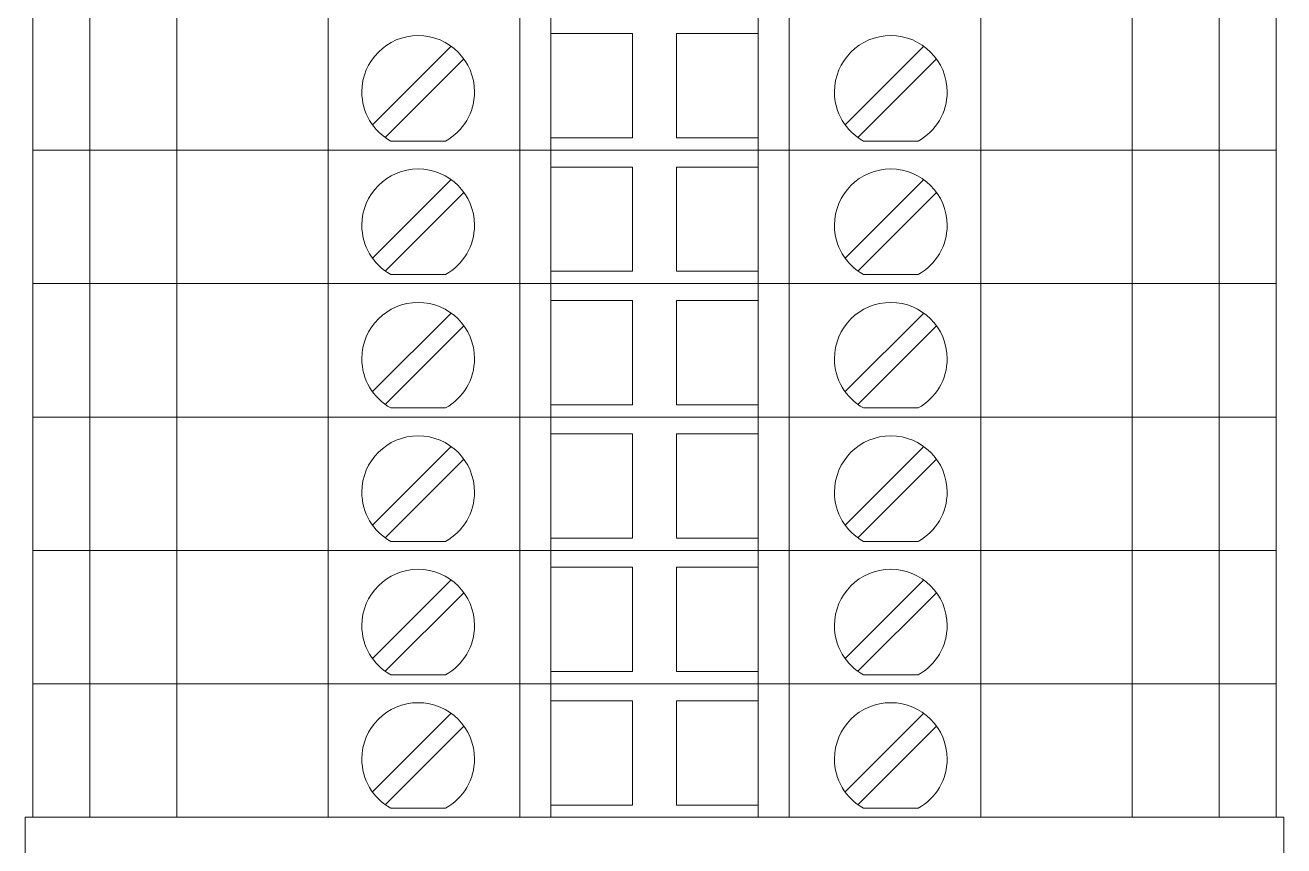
# Model space of a CAD drawing. Header units: millimetres. Extents: x 1880 to 4113, y 771 to 2990.
# Drawn here: x 3578.3 to 3626.9, y 1431.49 to 1463.16 of the extents above; entities that cross this region are included whole.
import ezdxf

# ---------------------------------------------------------------- set-up
doc = ezdxf.new("R2010")
doc.units = ezdxf.units.MM
doc.layers.add('000-PI-Oprema', color=30, linetype='Continuous', lineweight=5)
doc.layers.add('000-PI-ORMAR', color=2, linetype='Continuous')

msp = doc.modelspace()

# ---------------------------------------------------------------- linework, layer by layer
at = {"color": 0, "linetype": 'ByBlock', "lineweight": 0, "ltscale": 0.25}
msp.add_lwpolyline([(3578.304, 1432.589), (3578.304, 1425.239), (3626.904, 1425.239), (3626.904, 1432.589), (3578.304, 1432.589)], dxfattribs=at)
at = {"layer": '000-PI-Oprema', "color": 0, "linetype": 'ByBlock', "lineweight": 0}
for p, q in [((3578.304, 1432.589), (3578.304, 1425.239)), ((3626.904, 1432.589), (3578.304, 1432.589)), ((3626.904, 1425.239), (3626.904, 1432.589))]:
    msp.add_line(p, q, dxfattribs=at)
at = {"layer": '000-PI-ORMAR', "color": 0, "linetype": 'ByBlock', "lineweight": 0}
for p, q in [((3578.604, 1458.339), (3578.604, 1463.489)), ((3580.804, 1458.339), (3580.804, 1463.489)), ((3584.165, 1458.339), (3584.165, 1463.489)), ((3590.004, 1458.339), (3590.004, 1463.489)), ((3597.404, 1458.339), (3597.404, 1463.489)), ((3598.604, 1458.339), (3598.604, 1463.489)), ((3606.604, 1458.339), (3606.604, 1463.489)), ((3607.804, 1458.339), (3607.804, 1463.489)), ((3615.204, 1458.339), (3615.204, 1463.489)), ((3621.043, 1458.339), (3621.043, 1463.489)), ((3624.404, 1458.339), (3624.404, 1463.489)), ((3626.604, 1458.339), (3626.604, 1463.489)), ((3598.604, 1462.839), (3598.604, 1462.839)), ((3598.604, 1462.839), (3601.754, 1462.839)), ((3601.754, 1462.839), (3601.754, 1458.814)), ((3601.754, 1462.839), (3601.754, 1462.839)), ((3603.454, 1462.839), (3606.604, 1462.839)), ((3603.454, 1458.814), (3603.454, 1462.839)), ((3603.454, 1462.839), (3603.454, 1462.839)), ((3606.604, 1462.839), (3606.604, 1462.839)), ((3594.75, 1462.354), (3591.714, 1459.319)), ((3594.75, 1462.354), (3594.75, 1462.354)), ((3597.404, 1459.289), (3597.404, 1461.889)), ((3597.404, 1461.889), (3597.404, 1461.889)), ((3607.804, 1461.889), (3607.804, 1461.889)), ((3607.804, 1459.289), (3607.804, 1461.889)), ((3613, 1462.354), (3609.964, 1459.319)), ((3613, 1462.354), (3613, 1462.354)), ((3592.209, 1458.824), (3595.245, 1461.859)), ((3595.245, 1461.859), (3595.245, 1461.859)), ((3610.459, 1458.824), (3613.495, 1461.859)), ((3613.495, 1461.859), (3613.495, 1461.859)), ((3591.714, 1459.319), (3591.714, 1459.319)), ((3597.404, 1459.289), (3597.404, 1459.289)), ((3607.804, 1459.289), (3607.804, 1459.289)), ((3609.964, 1459.319), (3609.964, 1459.319)), ((3592.209, 1458.824), (3592.209, 1458.824)), ((3592.421, 1458.689), (3592.421, 1458.689)), ((3592.421, 1458.689), (3594.538, 1458.689)), ((3594.538, 1458.689), (3594.538, 1458.689)), ((3598.604, 1458.814), (3598.604, 1458.814)), ((3601.754, 1458.814), (3598.604, 1458.814)), ((3601.754, 1458.814), (3601.754, 1458.814)), ((3606.604, 1458.814), (3603.454, 1458.814)), ((3603.454, 1458.814), (3603.454, 1458.814)), ((3606.604, 1458.814), (3606.604, 1458.814)), ((3610.459, 1458.824), (3610.459, 1458.824)), ((3610.671, 1458.689), (3610.671, 1458.689)), ((3610.671, 1458.689), (3612.788, 1458.689)), ((3612.788, 1458.689), (3612.788, 1458.689)), ((3578.604, 1458.339), (3578.604, 1458.339)), ((3578.604, 1458.339), (3579.287, 1458.339)), ((3578.604, 1458.339), (3578.604, 1458.339)), ((3578.604, 1458.339), (3579.287, 1458.339)), ((3578.604, 1453.189), (3578.604, 1458.339)), ((3579.604, 1458.339), (3579.287, 1458.339)), ((3579.604, 1458.339), (3579.287, 1458.339)), ((3580.804, 1458.339), (3579.604, 1458.339)), ((3579.604, 1458.339), (3579.604, 1458.339)), ((3579.604, 1458.339), (3579.604, 1458.339)), ((3580.804, 1458.339), (3579.604, 1458.339)), ((3580.104, 1458.339), (3580.104, 1458.339)), ((3582.396, 1458.339), (3580.804, 1458.339)), ((3580.804, 1458.339), (3580.804, 1458.339)), ((3580.804, 1458.339), (3580.804, 1458.339)), ((3582.396, 1458.339), (3580.804, 1458.339)), ((3580.804, 1453.189), (3580.804, 1458.339)), ((3584.539, 1458.339), (3582.396, 1458.339)), ((3584.539, 1458.339), (3582.396, 1458.339)), ((3582.854, 1458.339), (3582.854, 1458.339)), ((3582.854, 1458.339), (3582.854, 1458.339)), ((3584.165, 1453.189), (3584.165, 1458.339)), ((3584.539, 1458.339), (3584.922, 1458.339)), ((3584.922, 1458.339), (3584.539, 1458.339)), ((3584.922, 1458.339), (3587.43, 1458.339)), ((3587.43, 1458.339), (3584.922, 1458.339)), ((3585.404, 1458.339), (3585.404, 1458.339)), ((3585.404, 1458.339), (3585.404, 1458.339)), ((3586.304, 1458.339), (3586.304, 1458.339)), ((3586.304, 1458.339), (3586.304, 1458.339)), ((3586.604, 1458.339), (3586.604, 1458.339)), ((3590.004, 1458.339), (3587.43, 1458.339)), ((3590.004, 1458.339), (3587.43, 1458.339)), ((3597.404, 1458.339), (3590.004, 1458.339)), ((3597.404, 1458.339), (3590.004, 1458.339)), ((3590.004, 1453.189), (3590.004, 1458.339)), ((3598.604, 1458.339), (3597.404, 1458.339)), ((3598.604, 1458.339), (3597.404, 1458.339)), ((3597.404, 1453.189), (3597.404, 1458.339)), ((3606.604, 1458.339), (3598.604, 1458.339)), ((3598.604, 1458.339), (3598.604, 1458.339)), ((3598.604, 1458.339), (3598.604, 1458.339)), ((3606.604, 1458.339), (3598.604, 1458.339)), ((3598.604, 1453.189), (3598.604, 1458.339)), ((3607.804, 1458.339), (3606.604, 1458.339)), ((3606.604, 1458.339), (3606.604, 1458.339)), ((3606.604, 1458.339), (3606.604, 1458.339)), ((3607.804, 1458.339), (3606.604, 1458.339)), ((3606.604, 1453.189), (3606.604, 1458.339)), ((3615.204, 1458.339), (3607.804, 1458.339)), ((3615.204, 1458.339), (3607.804, 1458.339)), ((3607.804, 1453.189), (3607.804, 1458.339)), ((3612.404, 1458.339), (3612.404, 1458.339)), ((3612.404, 1458.339), (3612.404, 1458.339)), ((3617.778, 1458.339), (3615.204, 1458.339)), ((3617.778, 1458.339), (3615.204, 1458.339)), ((3615.204, 1453.189), (3615.204, 1458.339)), ((3617.454, 1458.339), (3617.454, 1458.339)), ((3617.454, 1458.339), (3617.454, 1458.339)), ((3617.778, 1458.339), (3620.287, 1458.339)), ((3620.287, 1458.339), (3617.778, 1458.339)), ((3618.604, 1458.339), (3618.604, 1458.339)), ((3620.104, 1458.339), (3620.104, 1458.339)), ((3620.104, 1458.339), (3620.104, 1458.339)), ((3620.287, 1458.339), (3620.67, 1458.339)), ((3620.67, 1458.339), (3620.287, 1458.339)), ((3622.812, 1458.339), (3620.67, 1458.339)), ((3622.812, 1458.339), (3620.67, 1458.339)), ((3621.043, 1453.189), (3621.043, 1458.339)), ((3622.354, 1458.339), (3622.354, 1458.339)), ((3622.354, 1458.339), (3622.354, 1458.339)), ((3624.404, 1458.339), (3622.812, 1458.339)), ((3624.404, 1458.339), (3622.812, 1458.339)), ((3624.404, 1458.339), (3626.604, 1458.339)), ((3624.404, 1458.339), (3624.404, 1458.339)), ((3624.404, 1458.339), (3624.404, 1458.339)), ((3624.404, 1458.339), (3626.604, 1458.339)), ((3624.404, 1453.189), (3624.404, 1458.339)), ((3626.604, 1458.339), (3626.604, 1458.339)), ((3626.604, 1458.339), (3626.604, 1458.339)), ((3626.604, 1453.189), (3626.604, 1458.339)), ((3598.604, 1457.689), (3598.604, 1457.689)), ((3598.604, 1457.689), (3601.754, 1457.689)), ((3601.754, 1457.689), (3601.754, 1453.664)), ((3601.754, 1457.689), (3601.754, 1457.689)), ((3603.454, 1457.689), (3606.604, 1457.689)), ((3603.454, 1453.664), (3603.454, 1457.689)), ((3603.454, 1457.689), (3603.454, 1457.689)), ((3606.604, 1457.689), (3606.604, 1457.689)), ((3594.75, 1457.204), (3591.714, 1454.169)), ((3594.75, 1457.204), (3594.75, 1457.204)), ((3613, 1457.204), (3609.964, 1454.169)), ((3613, 1457.204), (3613, 1457.204)), ((3592.209, 1453.674), (3595.245, 1456.709)), ((3595.245, 1456.709), (3595.245, 1456.709)), ((3597.404, 1454.139), (3597.404, 1456.739)), ((3597.404, 1456.739), (3597.404, 1456.739)), ((3607.804, 1456.739), (3607.804, 1456.739)), ((3607.804, 1454.139), (3607.804, 1456.739)), ((3610.459, 1453.674), (3613.495, 1456.709)), ((3613.495, 1456.709), (3613.495, 1456.709)), ((3591.714, 1454.169), (3591.714, 1454.169)), ((3597.404, 1454.139), (3597.404, 1454.139)), ((3607.804, 1454.139), (3607.804, 1454.139)), ((3609.964, 1454.169), (3609.964, 1454.169)), ((3592.209, 1453.674), (3592.209, 1453.674)), ((3598.604, 1453.664), (3598.604, 1453.664)), ((3601.754, 1453.664), (3598.604, 1453.664)), ((3601.754, 1453.664), (3601.754, 1453.664)), ((3606.604, 1453.664), (3603.454, 1453.664)), ((3603.454, 1453.664), (3603.454, 1453.664)), ((3606.604, 1453.664), (3606.604, 1453.664)), ((3610.459, 1453.674), (3610.459, 1453.674)), ((3578.604, 1453.189), (3578.604, 1453.189)), ((3578.604, 1453.189), (3579.287, 1453.189)), ((3578.604, 1453.189), (3578.604, 1453.189)), ((3578.604, 1453.189), (3579.287, 1453.189)), ((3578.604, 1448.039), (3578.604, 1453.189)), ((3579.604, 1453.189), (3579.287, 1453.189)), ((3579.604, 1453.189), (3579.287, 1453.189)), ((3580.804, 1453.189), (3579.604, 1453.189)), ((3579.604, 1453.189), (3579.604, 1453.189)), ((3579.604, 1453.189), (3579.604, 1453.189)), ((3580.804, 1453.189), (3579.604, 1453.189)), ((3580.104, 1453.189), (3580.104, 1453.189)), ((3582.396, 1453.189), (3580.804, 1453.189)), ((3580.804, 1453.189), (3580.804, 1453.189)), ((3580.804, 1453.189), (3580.804, 1453.189)), ((3582.396, 1453.189), (3580.804, 1453.189)), ((3580.804, 1448.039), (3580.804, 1453.189)), ((3584.539, 1453.189), (3582.396, 1453.189)), ((3584.539, 1453.189), (3582.396, 1453.189)), ((3582.854, 1453.189), (3582.854, 1453.189)), ((3582.854, 1453.189), (3582.854, 1453.189)), ((3584.165, 1448.039), (3584.165, 1453.189)), ((3584.539, 1453.189), (3584.922, 1453.189)), ((3584.922, 1453.189), (3584.539, 1453.189)), ((3584.922, 1453.189), (3587.43, 1453.189)), ((3587.43, 1453.189), (3584.922, 1453.189)), ((3585.404, 1453.189), (3585.404, 1453.189)), ((3585.404, 1453.189), (3585.404, 1453.189)), ((3586.304, 1453.189), (3586.304, 1453.189)), ((3586.304, 1453.189), (3586.304, 1453.189)), ((3586.604, 1453.189), (3586.604, 1453.189)), ((3590.004, 1453.189), (3587.43, 1453.189)), ((3590.004, 1453.189), (3587.43, 1453.189)), ((3597.404, 1453.189), (3590.004, 1453.189)), ((3597.404, 1453.189), (3590.004, 1453.189)), ((3590.004, 1448.039), (3590.004, 1453.189)), ((3592.421, 1453.539), (3592.421, 1453.539)), ((3592.421, 1453.539), (3594.538, 1453.539)), ((3594.538, 1453.539), (3594.538, 1453.539)), ((3598.604, 1453.189), (3597.404, 1453.189)), ((3598.604, 1453.189), (3597.404, 1453.189)), ((3597.404, 1448.039), (3597.404, 1453.189)), ((3606.604, 1453.189), (3598.604, 1453.189)), ((3598.604, 1453.189), (3598.604, 1453.189)), ((3598.604, 1453.189), (3598.604, 1453.189)), ((3606.604, 1453.189), (3598.604, 1453.189)), ((3598.604, 1448.039), (3598.604, 1453.189)), ((3607.804, 1453.189), (3606.604, 1453.189)), ((3606.604, 1453.189), (3606.604, 1453.189)), ((3606.604, 1453.189), (3606.604, 1453.189)), ((3607.804, 1453.189), (3606.604, 1453.189)), ((3606.604, 1448.039), (3606.604, 1453.189)), ((3615.204, 1453.189), (3607.804, 1453.189)), ((3615.204, 1453.189), (3607.804, 1453.189)), ((3607.804, 1448.039), (3607.804, 1453.189)), ((3610.671, 1453.539), (3610.671, 1453.539)), ((3610.671, 1453.539), (3612.788, 1453.539)), ((3612.404, 1453.189), (3612.404, 1453.189)), ((3612.404, 1453.189), (3612.404, 1453.189)), ((3612.788, 1453.539), (3612.788, 1453.539)), ((3617.778, 1453.189), (3615.204, 1453.189)), ((3617.778, 1453.189), (3615.204, 1453.189)), ((3615.204, 1448.039), (3615.204, 1453.189)), ((3617.454, 1453.189), (3617.454, 1453.189)), ((3617.454, 1453.189), (3617.454, 1453.189)), ((3617.778, 1453.189), (3620.287, 1453.189)), ((3620.287, 1453.189), (3617.778, 1453.189)), ((3618.604, 1453.189), (3618.604, 1453.189)), ((3620.104, 1453.189), (3620.104, 1453.189)), ((3620.104, 1453.189), (3620.104, 1453.189)), ((3620.287, 1453.189), (3620.67, 1453.189)), ((3620.67, 1453.189), (3620.287, 1453.189)), ((3622.812, 1453.189), (3620.67, 1453.189)), ((3622.812, 1453.189), (3620.67, 1453.189)), ((3621.043, 1448.039), (3621.043, 1453.189)), ((3622.354, 1453.189), (3622.354, 1453.189)), ((3622.354, 1453.189), (3622.354, 1453.189)), ((3624.404, 1453.189), (3622.812, 1453.189)), ((3624.404, 1453.189), (3622.812, 1453.189)), ((3624.404, 1453.189), (3626.604, 1453.189)), ((3624.404, 1453.189), (3624.404, 1453.189)), ((3624.404, 1453.189), (3624.404, 1453.189)), ((3624.404, 1453.189), (3626.604, 1453.189)), ((3624.404, 1448.039), (3624.404, 1453.189)), ((3626.604, 1453.189), (3626.604, 1453.189)), ((3626.604, 1453.189), (3626.604, 1453.189)), ((3626.604, 1448.039), (3626.604, 1453.189)), ((3598.604, 1452.539), (3598.604, 1452.539)), ((3598.604, 1452.539), (3601.754, 1452.539)), ((3601.754, 1452.539), (3601.754, 1448.514)), ((3601.754, 1452.539), (3601.754, 1452.539)), ((3603.454, 1452.539), (3606.604, 1452.539)), ((3603.454, 1448.514), (3603.454, 1452.539)), ((3603.454, 1452.539), (3603.454, 1452.539)), ((3606.604, 1452.539), (3606.604, 1452.539)), ((3594.75, 1452.054), (3591.714, 1449.019)), ((3594.75, 1452.054), (3594.75, 1452.054)), ((3613, 1452.054), (3609.964, 1449.019)), ((3613, 1452.054), (3613, 1452.054)), ((3592.209, 1448.524), (3595.245, 1451.559)), ((3595.245, 1451.559), (3595.245, 1451.559)), ((3597.404, 1448.989), (3597.404, 1451.589)), ((3597.404, 1451.589), (3597.404, 1451.589)), ((3607.804, 1451.589), (3607.804, 1451.589)), ((3607.804, 1448.989), (3607.804, 1451.589)), ((3610.459, 1448.524), (3613.495, 1451.559)), ((3613.495, 1451.559), (3613.495, 1451.559)), ((3591.714, 1449.019), (3591.714, 1449.019)), ((3597.404, 1448.989), (3597.404, 1448.989)), ((3607.804, 1448.989), (3607.804, 1448.989)), ((3609.964, 1449.019), (3609.964, 1449.019)), ((3592.209, 1448.524), (3592.209, 1448.524)), ((3592.421, 1448.389), (3592.421, 1448.389)), ((3592.421, 1448.389), (3594.538, 1448.389)), ((3594.538, 1448.389), (3594.538, 1448.389)), ((3598.604, 1448.514), (3598.604, 1448.514)), ((3601.754, 1448.514), (3598.604, 1448.514)), ((3601.754, 1448.514), (3601.754, 1448.514)), ((3606.604, 1448.514), (3603.454, 1448.514)), ((3603.454, 1448.514), (3603.454, 1448.514)), ((3606.604, 1448.514), (3606.604, 1448.514)), ((3610.459, 1448.524), (3610.459, 1448.524)), ((3610.671, 1448.389), (3610.671, 1448.389)), ((3610.671, 1448.389), (3612.788, 1448.389)), ((3612.788, 1448.389), (3612.788, 1448.389)), ((3578.604, 1448.039), (3578.604, 1448.039)), ((3578.604, 1448.039), (3579.287, 1448.039)), ((3578.604, 1448.039), (3578.604, 1448.039)), ((3578.604, 1448.039), (3579.287, 1448.039)), ((3578.604, 1442.889), (3578.604, 1448.039)), ((3579.604, 1448.039), (3579.287, 1448.039)), ((3579.604, 1448.039), (3579.287, 1448.039)), ((3580.804, 1448.039), (3579.604, 1448.039)), ((3579.604, 1448.039), (3579.604, 1448.039)), ((3579.604, 1448.039), (3579.604, 1448.039)), ((3580.804, 1448.039), (3579.604, 1448.039)), ((3580.104, 1448.039), (3580.104, 1448.039)), ((3582.396, 1448.039), (3580.804, 1448.039)), ((3580.804, 1448.039), (3580.804, 1448.039)), ((3580.804, 1448.039), (3580.804, 1448.039)), ((3582.396, 1448.039), (3580.804, 1448.039)), ((3580.804, 1442.889), (3580.804, 1448.039)), ((3584.539, 1448.039), (3582.396, 1448.039)), ((3584.539, 1448.039), (3582.396, 1448.039)), ((3582.854, 1448.039), (3582.854, 1448.039)), ((3582.854, 1448.039), (3582.854, 1448.039)), ((3584.165, 1442.889), (3584.165, 1448.039)), ((3584.539, 1448.039), (3584.922, 1448.039)), ((3584.922, 1448.039), (3584.539, 1448.039)), ((3584.922, 1448.039), (3587.43, 1448.039)), ((3587.43, 1448.039), (3584.922, 1448.039)), ((3585.404, 1448.039), (3585.404, 1448.039)), ((3585.404, 1448.039), (3585.404, 1448.039)), ((3586.304, 1448.039), (3586.304, 1448.039)), ((3586.304, 1448.039), (3586.304, 1448.039)), ((3586.604, 1448.039), (3586.604, 1448.039)), ((3590.004, 1448.039), (3587.43, 1448.039)), ((3590.004, 1448.039), (3587.43, 1448.039)), ((3597.404, 1448.039), (3590.004, 1448.039)), ((3597.404, 1448.039), (3590.004, 1448.039)), ((3590.004, 1442.889), (3590.004, 1448.039)), ((3598.604, 1448.039), (3597.404, 1448.039)), ((3598.604, 1448.039), (3597.404, 1448.039)), ((3597.404, 1442.889), (3597.404, 1448.039)), ((3606.604, 1448.039), (3598.604, 1448.039)), ((3598.604, 1448.039), (3598.604, 1448.039)), ((3598.604, 1448.039), (3598.604, 1448.039)), ((3606.604, 1448.039), (3598.604, 1448.039)), ((3598.604, 1442.889), (3598.604, 1448.039)), ((3607.804, 1448.039), (3606.604, 1448.039)), ((3606.604, 1448.039), (3606.604, 1448.039)), ((3606.604, 1448.039), (3606.604, 1448.039)), ((3607.804, 1448.039), (3606.604, 1448.039)), ((3606.604, 1442.889), (3606.604, 1448.039)), ((3615.204, 1448.039), (3607.804, 1448.039)), ((3615.204, 1448.039), (3607.804, 1448.039)), ((3607.804, 1442.889), (3607.804, 1448.039)), ((3612.404, 1448.039), (3612.404, 1448.039)), ((3612.404, 1448.039), (3612.404, 1448.039)), ((3617.778, 1448.039), (3615.204, 1448.039)), ((3617.778, 1448.039), (3615.204, 1448.039)), ((3615.204, 1442.889), (3615.204, 1448.039)), ((3617.454, 1448.039), (3617.454, 1448.039)), ((3617.454, 1448.039), (3617.454, 1448.039)), ((3617.778, 1448.039), (3620.287, 1448.039)), ((3620.287, 1448.039), (3617.778, 1448.039)), ((3618.604, 1448.039), (3618.604, 1448.039)), ((3620.104, 1448.039), (3620.104, 1448.039)), ((3620.104, 1448.039), (3620.104, 1448.039)), ((3620.287, 1448.039), (3620.67, 1448.039)), ((3620.67, 1448.039), (3620.287, 1448.039)), ((3622.812, 1448.039), (3620.67, 1448.039)), ((3622.812, 1448.039), (3620.67, 1448.039)), ((3621.043, 1442.889), (3621.043, 1448.039)), ((3622.354, 1448.039), (3622.354, 1448.039)), ((3622.354, 1448.039), (3622.354, 1448.039)), ((3624.404, 1448.039), (3622.812, 1448.039)), ((3624.404, 1448.039), (3622.812, 1448.039)), ((3624.404, 1448.039), (3626.604, 1448.039)), ((3624.404, 1448.039), (3624.404, 1448.039)), ((3624.404, 1448.039), (3624.404, 1448.039)), ((3624.404, 1448.039), (3626.604, 1448.039)), ((3624.404, 1442.889), (3624.404, 1448.039)), ((3626.604, 1448.039), (3626.604, 1448.039)), ((3626.604, 1448.039), (3626.604, 1448.039)), ((3626.604, 1442.889), (3626.604, 1448.039)), ((3598.604, 1447.389), (3598.604, 1447.389)), ((3598.604, 1447.389), (3601.754, 1447.389)), ((3601.754, 1447.389), (3601.754, 1443.364)), ((3601.754, 1447.389), (3601.754, 1447.389)), ((3603.454, 1447.389), (3606.604, 1447.389)), ((3603.454, 1443.364), (3603.454, 1447.389)), ((3603.454, 1447.389), (3603.454, 1447.389)), ((3606.604, 1447.389), (3606.604, 1447.389)), ((3594.75, 1446.904), (3591.714, 1443.869)), ((3594.75, 1446.904), (3594.75, 1446.904)), ((3613, 1446.904), (3609.964, 1443.869)), ((3613, 1446.904), (3613, 1446.904)), ((3592.209, 1443.374), (3595.245, 1446.409)), ((3595.245, 1446.409), (3595.245, 1446.409)), ((3597.404, 1443.839), (3597.404, 1446.439)), ((3597.404, 1446.439), (3597.404, 1446.439)), ((3607.804, 1446.439), (3607.804, 1446.439)), ((3607.804, 1443.839), (3607.804, 1446.439)), ((3610.459, 1443.374), (3613.495, 1446.409)), ((3613.495, 1446.409), (3613.495, 1446.409)), ((3591.714, 1443.869), (3591.714, 1443.869)), ((3597.404, 1443.839), (3597.404, 1443.839)), ((3607.804, 1443.839), (3607.804, 1443.839)), ((3609.964, 1443.869), (3609.964, 1443.869)), ((3592.209, 1443.374), (3592.209, 1443.374)), ((3592.421, 1443.239), (3592.421, 1443.239)), ((3592.421, 1443.239), (3594.538, 1443.239)), ((3594.538, 1443.239), (3594.538, 1443.239)), ((3598.604, 1443.364), (3598.604, 1443.364)), ((3601.754, 1443.364), (3598.604, 1443.364)), ((3601.754, 1443.364), (3601.754, 1443.364)), ((3606.604, 1443.364), (3603.454, 1443.364)), ((3603.454, 1443.364), (3603.454, 1443.364)), ((3606.604, 1443.364), (3606.604, 1443.364)), ((3610.459, 1443.374), (3610.459, 1443.374)), ((3610.671, 1443.239), (3610.671, 1443.239)), ((3610.671, 1443.239), (3612.788, 1443.239)), ((3612.788, 1443.239), (3612.788, 1443.239)), ((3578.604, 1442.889), (3578.604, 1442.889)), ((3578.604, 1442.889), (3579.287, 1442.889)), ((3578.604, 1442.889), (3578.604, 1442.889)), ((3578.604, 1442.889), (3579.287, 1442.889)), ((3578.604, 1437.739), (3578.604, 1442.889)), ((3579.604, 1442.889), (3579.287, 1442.889)), ((3579.604, 1442.889), (3579.287, 1442.889)), ((3580.804, 1442.889), (3579.604, 1442.889)), ((3579.604, 1442.889), (3579.604, 1442.889)), ((3579.604, 1442.889), (3579.604, 1442.889)), ((3580.804, 1442.889), (3579.604, 1442.889)), ((3580.104, 1442.889), (3580.104, 1442.889)), ((3582.396, 1442.889), (3580.804, 1442.889)), ((3580.804, 1442.889), (3580.804, 1442.889)), ((3580.804, 1442.889), (3580.804, 1442.889)), ((3582.396, 1442.889), (3580.804, 1442.889)), ((3580.804, 1437.739), (3580.804, 1442.889)), ((3584.539, 1442.889), (3582.396, 1442.889)), ((3584.539, 1442.889), (3582.396, 1442.889)), ((3582.854, 1442.889), (3582.854, 1442.889)), ((3582.854, 1442.889), (3582.854, 1442.889)), ((3584.165, 1437.739), (3584.165, 1442.889)), ((3584.539, 1442.889), (3584.922, 1442.889)), ((3584.922, 1442.889), (3584.539, 1442.889)), ((3584.922, 1442.889), (3587.43, 1442.889)), ((3587.43, 1442.889), (3584.922, 1442.889)), ((3585.404, 1442.889), (3585.404, 1442.889)), ((3585.404, 1442.889), (3585.404, 1442.889)), ((3586.304, 1442.889), (3586.304, 1442.889)), ((3586.304, 1442.889), (3586.304, 1442.889)), ((3586.604, 1442.889), (3586.604, 1442.889)), ((3590.004, 1442.889), (3587.43, 1442.889)), ((3590.004, 1442.889), (3587.43, 1442.889)), ((3597.404, 1442.889), (3590.004, 1442.889)), ((3597.404, 1442.889), (3590.004, 1442.889)), ((3590.004, 1437.739), (3590.004, 1442.889)), ((3598.604, 1442.889), (3597.404, 1442.889)), ((3598.604, 1442.889), (3597.404, 1442.889)), ((3597.404, 1437.739), (3597.404, 1442.889)), ((3606.604, 1442.889), (3598.604, 1442.889)), ((3598.604, 1442.889), (3598.604, 1442.889)), ((3598.604, 1442.889), (3598.604, 1442.889)), ((3606.604, 1442.889), (3598.604, 1442.889)), ((3598.604, 1437.739), (3598.604, 1442.889)), ((3607.804, 1442.889), (3606.604, 1442.889)), ((3606.604, 1442.889), (3606.604, 1442.889)), ((3606.604, 1442.889), (3606.604, 1442.889)), ((3607.804, 1442.889), (3606.604, 1442.889)), ((3606.604, 1437.739), (3606.604, 1442.889)), ((3615.204, 1442.889), (3607.804, 1442.889)), ((3615.204, 1442.889), (3607.804, 1442.889)), ((3607.804, 1437.739), (3607.804, 1442.889)), ((3612.404, 1442.889), (3612.404, 1442.889)), ((3612.404, 1442.889), (3612.404, 1442.889)), ((3617.778, 1442.889), (3615.204, 1442.889)), ((3617.778, 1442.889), (3615.204, 1442.889)), ((3615.204, 1437.739), (3615.204, 1442.889)), ((3617.454, 1442.889), (3617.454, 1442.889)), ((3617.454, 1442.889), (3617.454, 1442.889)), ((3617.778, 1442.889), (3620.287, 1442.889)), ((3620.287, 1442.889), (3617.778, 1442.889)), ((3618.604, 1442.889), (3618.604, 1442.889)), ((3620.104, 1442.889), (3620.104, 1442.889)), ((3620.104, 1442.889), (3620.104, 1442.889)), ((3620.287, 1442.889), (3620.67, 1442.889)), ((3620.67, 1442.889), (3620.287, 1442.889)), ((3622.812, 1442.889), (3620.67, 1442.889)), ((3622.812, 1442.889), (3620.67, 1442.889)), ((3621.043, 1437.739), (3621.043, 1442.889)), ((3622.354, 1442.889), (3622.354, 1442.889)), ((3622.354, 1442.889), (3622.354, 1442.889)), ((3624.404, 1442.889), (3622.812, 1442.889)), ((3624.404, 1442.889), (3622.812, 1442.889)), ((3624.404, 1442.889), (3626.604, 1442.889)), ((3624.404, 1442.889), (3624.404, 1442.889)), ((3624.404, 1442.889), (3624.404, 1442.889)), ((3624.404, 1442.889), (3626.604, 1442.889)), ((3624.404, 1437.739), (3624.404, 1442.889)), ((3626.604, 1442.889), (3626.604, 1442.889)), ((3626.604, 1442.889), (3626.604, 1442.889)), ((3626.604, 1437.739), (3626.604, 1442.889)), ((3598.604, 1442.239), (3598.604, 1442.239)), ((3598.604, 1442.239), (3601.754, 1442.239)), ((3601.754, 1442.239), (3601.754, 1438.214)), ((3601.754, 1442.239), (3601.754, 1442.239)), ((3603.454, 1442.239), (3606.604, 1442.239)), ((3603.454, 1438.214), (3603.454, 1442.239)), ((3603.454, 1442.239), (3603.454, 1442.239)), ((3606.604, 1442.239), (3606.604, 1442.239)), ((3594.75, 1441.754), (3591.714, 1438.719)), ((3594.75, 1441.754), (3594.75, 1441.754)), ((3613, 1441.754), (3609.964, 1438.719)), ((3613, 1441.754), (3613, 1441.754)), ((3592.209, 1438.224), (3595.245, 1441.259)), ((3595.245, 1441.259), (3595.245, 1441.259)), ((3597.404, 1438.689), (3597.404, 1441.289)), ((3597.404, 1441.289), (3597.404, 1441.289)), ((3607.804, 1441.289), (3607.804, 1441.289)), ((3607.804, 1438.689), (3607.804, 1441.289)), ((3610.459, 1438.224), (3613.495, 1441.259)), ((3613.495, 1441.259), (3613.495, 1441.259)), ((3591.714, 1438.719), (3591.714, 1438.719)), ((3597.404, 1438.689), (3597.404, 1438.689)), ((3607.804, 1438.689), (3607.804, 1438.689)), ((3609.964, 1438.719), (3609.964, 1438.719)), ((3592.209, 1438.224), (3592.209, 1438.224)), ((3592.421, 1438.089), (3592.421, 1438.089)), ((3592.421, 1438.089), (3594.538, 1438.089)), ((3594.538, 1438.089), (3594.538, 1438.089)), ((3598.604, 1438.214), (3598.604, 1438.214)), ((3601.754, 1438.214), (3598.604, 1438.214)), ((3601.754, 1438.214), (3601.754, 1438.214)), ((3606.604, 1438.214), (3603.454, 1438.214)), ((3603.454, 1438.214), (3603.454, 1438.214)), ((3606.604, 1438.214), (3606.604, 1438.214)), ((3610.459, 1438.224), (3610.459, 1438.224)), ((3610.671, 1438.089), (3610.671, 1438.089)), ((3610.671, 1438.089), (3612.788, 1438.089)), ((3612.788, 1438.089), (3612.788, 1438.089)), ((3578.604, 1437.739), (3578.604, 1437.739)), ((3578.604, 1437.739), (3579.287, 1437.739)), ((3578.604, 1437.739), (3578.604, 1437.739)), ((3578.604, 1437.739), (3579.287, 1437.739)), ((3578.604, 1432.589), (3578.604, 1437.739)), ((3579.604, 1437.739), (3579.287, 1437.739)), ((3579.604, 1437.739), (3579.287, 1437.739)), ((3580.804, 1437.739), (3579.604, 1437.739)), ((3579.604, 1437.739), (3579.604, 1437.739)), ((3579.604, 1437.739), (3579.604, 1437.739)), ((3580.804, 1437.739), (3579.604, 1437.739)), ((3580.104, 1437.739), (3580.104, 1437.739)), ((3582.396, 1437.739), (3580.804, 1437.739)), ((3580.804, 1437.739), (3580.804, 1437.739)), ((3580.804, 1437.739), (3580.804, 1437.739)), ((3582.396, 1437.739), (3580.804, 1437.739)), ((3580.804, 1432.589), (3580.804, 1437.739)), ((3584.539, 1437.739), (3582.396, 1437.739)), ((3584.539, 1437.739), (3582.396, 1437.739)), ((3582.854, 1437.739), (3582.854, 1437.739)), ((3582.854, 1437.739), (3582.854, 1437.739)), ((3584.165, 1432.589), (3584.165, 1437.739)), ((3584.539, 1437.739), (3584.922, 1437.739)), ((3584.922, 1437.739), (3584.539, 1437.739)), ((3584.922, 1437.739), (3587.43, 1437.739)), ((3587.43, 1437.739), (3584.922, 1437.739)), ((3585.404, 1437.739), (3585.404, 1437.739)), ((3585.404, 1437.739), (3585.404, 1437.739)), ((3586.304, 1437.739), (3586.304, 1437.739)), ((3586.304, 1437.739), (3586.304, 1437.739)), ((3586.604, 1437.739), (3586.604, 1437.739)), ((3590.004, 1437.739), (3587.43, 1437.739)), ((3590.004, 1437.739), (3587.43, 1437.739)), ((3597.404, 1437.739), (3590.004, 1437.739)), ((3597.404, 1437.739), (3590.004, 1437.739)), ((3590.004, 1432.589), (3590.004, 1437.739)), ((3598.604, 1437.739), (3597.404, 1437.739)), ((3598.604, 1437.739), (3597.404, 1437.739)), ((3597.404, 1432.589), (3597.404, 1437.739)), ((3606.604, 1437.739), (3598.604, 1437.739)), ((3598.604, 1437.739), (3598.604, 1437.739)), ((3598.604, 1437.739), (3598.604, 1437.739)), ((3606.604, 1437.739), (3598.604, 1437.739)), ((3598.604, 1432.589), (3598.604, 1437.739)), ((3607.804, 1437.739), (3606.604, 1437.739)), ((3606.604, 1437.739), (3606.604, 1437.739)), ((3606.604, 1437.739), (3606.604, 1437.739)), ((3607.804, 1437.739), (3606.604, 1437.739)), ((3606.604, 1432.589), (3606.604, 1437.739)), ((3615.204, 1437.739), (3607.804, 1437.739)), ((3615.204, 1437.739), (3607.804, 1437.739)), ((3607.804, 1432.589), (3607.804, 1437.739)), ((3612.404, 1437.739), (3612.404, 1437.739)), ((3612.404, 1437.739), (3612.404, 1437.739)), ((3617.778, 1437.739), (3615.204, 1437.739)), ((3617.778, 1437.739), (3615.204, 1437.739)), ((3615.204, 1432.589), (3615.204, 1437.739)), ((3617.454, 1437.739), (3617.454, 1437.739)), ((3617.454, 1437.739), (3617.454, 1437.739)), ((3617.778, 1437.739), (3620.287, 1437.739)), ((3620.287, 1437.739), (3617.778, 1437.739)), ((3618.604, 1437.739), (3618.604, 1437.739)), ((3620.104, 1437.739), (3620.104, 1437.739)), ((3620.104, 1437.739), (3620.104, 1437.739)), ((3620.287, 1437.739), (3620.67, 1437.739)), ((3620.67, 1437.739), (3620.287, 1437.739)), ((3622.812, 1437.739), (3620.67, 1437.739)), ((3622.812, 1437.739), (3620.67, 1437.739)), ((3621.043, 1432.589), (3621.043, 1437.739)), ((3622.354, 1437.739), (3622.354, 1437.739)), ((3622.354, 1437.739), (3622.354, 1437.739)), ((3624.404, 1437.739), (3622.812, 1437.739)), ((3624.404, 1437.739), (3622.812, 1437.739)), ((3624.404, 1437.739), (3626.604, 1437.739)), ((3624.404, 1437.739), (3624.404, 1437.739)), ((3624.404, 1437.739), (3624.404, 1437.739)), ((3624.404, 1437.739), (3626.604, 1437.739)), ((3624.404, 1432.589), (3624.404, 1437.739)), ((3626.604, 1437.739), (3626.604, 1437.739)), ((3626.604, 1437.739), (3626.604, 1437.739)), ((3626.604, 1432.589), (3626.604, 1437.739)), ((3598.604, 1437.089), (3598.604, 1437.089)), ((3598.604, 1437.089), (3601.754, 1437.089)), ((3601.754, 1437.089), (3601.754, 1433.064)), ((3601.754, 1437.089), (3601.754, 1437.089)), ((3603.454, 1437.089), (3606.604, 1437.089)), ((3603.454, 1433.064), (3603.454, 1437.089)), ((3603.454, 1437.089), (3603.454, 1437.089)), ((3606.604, 1437.089), (3606.604, 1437.089)), ((3594.75, 1436.604), (3591.714, 1433.569)), ((3594.75, 1436.604), (3594.75, 1436.604)), ((3597.404, 1433.539), (3597.404, 1436.139)), ((3597.404, 1436.139), (3597.404, 1436.139)), ((3607.804, 1436.139), (3607.804, 1436.139)), ((3607.804, 1433.539), (3607.804, 1436.139)), ((3613, 1436.604), (3609.964, 1433.569)), ((3613, 1436.604), (3613, 1436.604)), ((3592.209, 1433.074), (3595.245, 1436.109)), ((3595.245, 1436.109), (3595.245, 1436.109)), ((3610.459, 1433.074), (3613.495, 1436.109)), ((3613.495, 1436.109), (3613.495, 1436.109)), ((3591.714, 1433.569), (3591.714, 1433.569)), ((3597.404, 1433.539), (3597.404, 1433.539)), ((3607.804, 1433.539), (3607.804, 1433.539)), ((3609.964, 1433.569), (3609.964, 1433.569)), ((3592.209, 1433.074), (3592.209, 1433.074)), ((3592.421, 1432.939), (3592.421, 1432.939)), ((3592.421, 1432.939), (3594.538, 1432.939)), ((3594.538, 1432.939), (3594.538, 1432.939)), ((3598.604, 1433.064), (3598.604, 1433.064)), ((3601.754, 1433.064), (3598.604, 1433.064)), ((3601.754, 1433.064), (3601.754, 1433.064)), ((3606.604, 1433.064), (3603.454, 1433.064)), ((3603.454, 1433.064), (3603.454, 1433.064)), ((3606.604, 1433.064), (3606.604, 1433.064)), ((3610.459, 1433.074), (3610.459, 1433.074)), ((3610.671, 1432.939), (3610.671, 1432.939)), ((3610.671, 1432.939), (3612.788, 1432.939)), ((3612.788, 1432.939), (3612.788, 1432.939)), ((3578.604, 1432.589), (3578.604, 1432.589)), ((3578.604, 1432.589), (3579.287, 1432.589)), ((3579.604, 1432.589), (3579.287, 1432.589)), ((3580.804, 1432.589), (3579.604, 1432.589)), ((3579.604, 1432.589), (3579.604, 1432.589)), ((3580.104, 1432.589), (3580.104, 1432.589)), ((3582.396, 1432.589), (3580.804, 1432.589)), ((3580.804, 1432.589), (3580.804, 1432.589)), ((3584.539, 1432.589), (3582.396, 1432.589)), ((3582.854, 1432.589), (3582.854, 1432.589)), ((3584.539, 1432.589), (3584.922, 1432.589)), ((3584.922, 1432.589), (3587.43, 1432.589)), ((3585.404, 1432.589), (3585.404, 1432.589)), ((3586.304, 1432.589), (3586.304, 1432.589)), ((3586.604, 1432.589), (3586.604, 1432.589)), ((3590.004, 1432.589), (3587.43, 1432.589)), ((3597.404, 1432.589), (3590.004, 1432.589)), ((3598.604, 1432.589), (3597.404, 1432.589)), ((3606.604, 1432.589), (3598.604, 1432.589)), ((3598.604, 1432.589), (3598.604, 1432.589)), ((3607.804, 1432.589), (3606.604, 1432.589)), ((3606.604, 1432.589), (3606.604, 1432.589)), ((3615.204, 1432.589), (3607.804, 1432.589)), ((3612.404, 1432.589), (3612.404, 1432.589)), ((3617.778, 1432.589), (3615.204, 1432.589)), ((3617.454, 1432.589), (3617.454, 1432.589)), ((3617.778, 1432.589), (3620.287, 1432.589)), ((3618.604, 1432.589), (3618.604, 1432.589)), ((3620.104, 1432.589), (3620.104, 1432.589)), ((3620.287, 1432.589), (3620.67, 1432.589)), ((3622.812, 1432.589), (3620.67, 1432.589)), ((3622.354, 1432.589), (3622.354, 1432.589)), ((3624.404, 1432.589), (3622.812, 1432.589)), ((3624.404, 1432.589), (3626.604, 1432.589)), ((3624.404, 1432.589), (3624.404, 1432.589)), ((3626.604, 1432.589), (3626.604, 1432.589))]:
    msp.add_line(p, q, dxfattribs=at)
for centre, start, end in [((3593.479, 1460.589), 360, 180), ((3611.729, 1460.589), 360, 180), ((3593.479, 1460.589), 180, 240.8754), ((3593.479, 1460.589), 299.1246, 360), ((3611.729, 1460.589), 180, 240.8754), ((3611.729, 1460.589), 299.1246, 360), ((3593.479, 1455.439), 360, 180), ((3611.729, 1455.439), 360, 180), ((3593.479, 1455.439), 180, 240.8754), ((3593.479, 1455.439), 299.1246, 360), ((3611.729, 1455.439), 180, 240.8754), ((3611.729, 1455.439), 299.1246, 360), ((3593.479, 1450.289), 360, 180), ((3611.729, 1450.289), 360, 180), ((3593.479, 1450.289), 180, 240.8754), ((3593.479, 1450.289), 299.1246, 360), ((3611.729, 1450.289), 180, 240.8754), ((3611.729, 1450.289), 299.1246, 360), ((3593.479, 1445.139), 360, 180), ((3611.729, 1445.139), 360, 180), ((3593.479, 1445.139), 180, 240.8754), ((3593.479, 1445.139), 299.1246, 360), ((3611.729, 1445.139), 180, 240.8754), ((3611.729, 1445.139), 299.1246, 360), ((3593.479, 1439.989), 360, 180), ((3611.729, 1439.989), 360, 180), ((3593.479, 1439.989), 180, 240.8754), ((3593.479, 1439.989), 299.1246, 360), ((3611.729, 1439.989), 180, 240.8754), ((3611.729, 1439.989), 299.1246, 360), ((3593.479, 1434.839), 360, 180), ((3611.729, 1434.839), 360, 180), ((3593.479, 1434.839), 180, 240.8754), ((3593.479, 1434.839), 299.1246, 360), ((3611.729, 1434.839), 180, 240.8754), ((3611.729, 1434.839), 299.1246, 360)]:
    msp.add_arc(centre, 2.175, start, end, dxfattribs=at)

doc.saveas('drawing.dxf')
